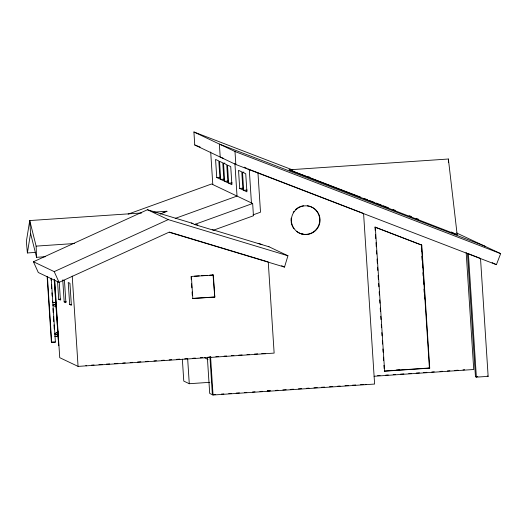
<?xml version="1.0" encoding="UTF-8"?>
<svg xmlns="http://www.w3.org/2000/svg" width="527" height="527" viewBox="0 0 527 527"><rect width="100%" height="100%" fill="white"/><g stroke="black" fill="none" stroke-linecap="round" stroke-linejoin="round"><path stroke-width="0.79" d="M35.533 252.407L27.391 252.96L30.559 233.342L29.736 220.556L141.664 212.967M193.02 223.501L147.448 209.733L33.438 261.748L38.293 272.505L59.07 282.373L169.042 232.203L284.508 267.084L287.94 255.766L268.388 246.478M292.959 170.063L193.916 131.987L194.753 144.984L235.839 164.503L496.401 264.673L500.65 253.632L456.501 232.934M57.983 331.635L54.624 333.914L57.529 332.188M56.244 334.724L57.595 333.808M33.438 261.748L54.215 271.622L168.225 219.607L287.94 255.766M160.201 214.074L166.987 211.248L153.917 212.131M128.16 214.12L211.577 183.982L252.657 203.501L253.447 215.767L213.461 230.213L194.549 224.495L191.446 223.02M175.241 218.402L237.025 196.077L234.923 163.528M194.549 224.495L252.657 203.501M252.98 214.911L260.503 212.197L257.96 172.896M163.08 212.473L166.987 211.248M223.514 163.199L226.755 164.74L227.921 182.816L224.686 181.281L223.514 163.199L224.917 163.106M242.506 172.224L245.74 173.765L246.913 191.841L243.672 190.3L242.506 172.224L243.909 172.131M289.158 169.813L448.378 159.016L457.172 234.765L289.158 169.813L360.685 197.151M216.742 177.507L219.976 179.042L218.81 160.966L215.569 159.424L216.742 177.507L220.253 177.263M220.714 179.391L223.949 180.932L222.783 162.85L219.542 161.315L220.714 179.391L224.225 179.154M224.686 181.281L228.198 181.038M307.768 177.039L309.402 176.927M228.659 183.165L231.893 184.707L230.727 166.624L227.486 165.089L228.659 183.165L232.17 182.928M239.699 188.416L242.94 189.951L241.768 171.874L238.533 170.34L239.699 188.416L243.217 188.179M243.672 190.3L247.183 190.063M27.391 252.96L26.35 241.478L29.736 220.556L36.126 246.122L74.406 243.527M30.559 233.342L36.554 257.314L45.394 256.715M194.331 276.234L199.213 275.898M201.65 275.733L207.342 275.351M209.786 275.18L213.04 274.962L214.792 297.123L213.369 275.12L212.71 274.804M191.288 279.712L191.077 276.451L213.369 275.12M57.535 281.359L58.695 299.296L60.803 299.152M52.456 301.022L52.562 302.669L55.842 302.445M62.759 279.89L64.182 301.899L66.29 301.754M56.132 302.584L52.562 302.669M56.251 304.349L52.97 304.573L54.288 304.461L56.468 305.548M69.669 304.507L71.376 305.317L69.953 283.309L68.24 282.498L69.669 304.507L71.073 304.408M214.463 296.971L192.5 298.46L214.792 297.123M56.277 334.586L57.917 334.474M54.927 334.836L58.207 334.612M56.389 336.351L58.029 336.239M58.319 336.378L54.749 336.463M47.134 276.603L51.382 342.221L55.394 342.102L51.264 278.17M51.382 342.221L55.394 342.102M91.586 365.125L94.05 364.954M98.971 364.625L102.258 364.401M106.362 364.124L109.642 363.9M114.57 363.564L117.85 363.34M122.778 363.004L125.242 362.839M130.162 362.504L132.626 362.339M137.547 362.003L140.834 361.786M145.755 361.45L148.219 361.278M153.963 360.89L156.427 360.725M161.796 360.363L164.253 360.191M169.167 359.862L171.624 359.691M176.545 359.361L179.819 359.137M184.74 358.801L187.197 358.637M192.935 358.248L195.392 358.083M200.313 357.747L202.77 357.583M207.684 357.247L210.965 357.023M215.879 356.693L218.343 356.522M224.08 356.133L226.538 355.969M231.452 355.633L233.909 355.468M238.83 355.139L242.104 354.915M247.025 354.579L249.482 354.414M254.403 354.078L257.677 353.854M261.774 353.577L265.713 353.67M54.742 280.509L59.735 357.688L78.068 366.397L274.139 353.097L268.25 261.959L169.391 232.097M182.355 359.151L183.778 381.1L189.272 383.715L209.766 382.325M388.893 370.56L392.174 370.336M396.278 370.059L399.552 369.835M421.448 244.963L429.4 367.991L384.302 371.048L384.631 371.206L429.729 368.149L421.771 245.121L374.993 227.104L375.204 230.378M377.582 375.672L380.053 375.501M385.797 375.112L388.261 374.947M393.188 374.611L395.652 374.447M400.586 374.111L403.866 373.887M408.794 373.551L411.258 373.386M416.185 373.05L419.472 372.826M423.583 372.549L426.863 372.325M431.791 371.996L434.255 371.825M440.005 371.436L442.469 371.272M447.397 370.936L449.86 370.764M454.788 370.435L458.075 370.211M463.002 369.875L464.643 369.763M374.091 376.265L473.733 369.506L466.164 252.426M267.222 390.909L269.659 390.744M475.459 376.713L476.375 377.148L488.14 376.35L480.519 258.454L467.482 253.355L475.459 376.713L477.811 376.555M215.668 394.473L212.388 394.697L209.93 356.66M221.406 394.084L223.863 393.919M228.784 393.583L231.241 393.419M236.162 393.083L239.442 392.865M244.357 392.529L246.814 392.365M252.552 391.976L255.015 391.805M259.93 391.475L262.393 391.304M267.308 390.975L270.595 390.751M275.502 390.415L277.953 390.25M282.867 389.914L286.141 389.697M290.232 389.42L293.506 389.196M298.414 388.86L301.688 388.643M306.602 388.307L309.053 388.142M313.967 387.806L317.241 387.589M321.332 387.305L324.606 387.088M329.513 386.752L332.787 386.528M337.702 386.199L340.152 386.034M345.066 385.698L348.34 385.474M352.431 385.197L355.705 384.973M360.613 384.644L363.887 384.42M207.388 357.642L209.7 393.419L213.046 395.013L374.611 384.051L363.584 213.501L247.835 168.871M195.385 224.212L197.75 224.93M258.138 243.382L261.959 244.535M212.243 229.627L269.04 246.788M363.762 198.323L367.609 199.792M369.15 200.385L374.532 202.44M376.067 203.027L381.456 205.089M382.991 205.675L388.379 207.73M392.99 209.496L395.296 210.378M409.143 215.668L411.449 216.551M416.066 218.31L418.372 219.192M485.024 246.208L219.37 144.082L220.207 157.072L223.138 158.205M193.916 131.987L234.996 151.512L500.65 253.632M194.753 144.984L200.122 147.046M374.993 227.104L421.771 245.121M451.329 231.992L457.172 234.765M492.139 262.644L496.401 264.673M244.232 167.158L246.392 168.185M281.602 265.7L284.508 267.084M147.448 209.733L168.225 219.607M487.225 375.916L488.14 376.35M429.07 367.833L429.729 368.149M365.527 384.308L366.179 384.624M63.326 280.166L64.472 280.707L65.895 302.715L64.182 301.899M58.695 299.296L60.407 300.107L59.248 282.176M85.842 365.514L86.5 365.824M52.766 305.252L56.396 307.063M204.489 357.523L208.007 359.658M54.215 271.622L59.07 282.373M468.398 253.797L476.375 377.148M421.33 248.085L421.541 251.366M421.857 256.293L422.127 260.391M422.39 264.495L422.601 267.775M422.917 272.696L423.135 275.977M423.451 280.898L423.662 284.178M423.978 289.099L424.195 292.38M424.512 297.3L424.617 298.941M375.323 227.262L384.631 371.206M375.474 234.469L375.738 238.56M376.001 242.644L376.265 246.735M376.528 250.826L376.739 254.1M377.055 259.001L377.325 263.092M377.589 267.182L377.8 270.456M378.116 275.357L378.379 279.448M378.643 283.539L378.854 286.813M379.176 291.721L379.387 294.988M379.703 299.896L379.914 303.17M380.231 308.078L380.441 311.345M380.757 316.253L380.975 319.527M381.291 324.434L381.502 327.702M381.818 332.609L382.029 335.883M382.345 340.791L382.556 344.059M382.879 348.966L383.089 352.24M383.406 357.148L383.616 360.415M383.933 365.323L384.143 368.597M249.278 169.556L251.432 202.921M234.996 151.512L235.839 164.503M210.695 152.013L212.796 184.562M210.576 356.792L213.046 395.013M191.406 276.609L192.829 298.618M191.551 283.789L191.815 287.861M192.078 291.938L192.289 295.199M187.645 358.512L189.272 383.715M72.225 276.082L78.068 366.397M54.419 279.27L58.714 345.705L54.182 279.949M51.027 278.849L51.132 280.496M51.396 284.6L51.659 288.704M51.929 292.814L52.14 296.095M52.944 308.526L53.207 312.616M53.471 316.701L53.787 321.608M53.998 324.882L54.261 328.973M47.43 276.741L51.672 342.359M36.126 246.122L36.554 257.314M448.378 159.016L448.411 162.283M303.137 234.12A14.387 14.334 -64.6 0 1 300.93 233.645M307.327 205.774A14.387 14.334 -64.6 0 1 318.624 225.543A14.387 14.334 -64.6 0 1 296.615 231.419M293.98 228.758A14.387 14.334 -64.6 0 1 291.167 221.88M291.088 221.136A14.387 14.334 -64.6 0 1 291.181 218.125M293.196 212.493A14.387 14.334 -64.6 0 1 294.053 211.255M295.568 209.581A14.387 14.334 -64.6 0 1 296.708 208.606M297.314 208.165A14.387 14.334 -64.6 0 1 303.578 205.767M311.154 233.468A14.387 14.334 -64.6 0 0 314.5 208.784A14.387 14.334 -64.6 0 0 291.51 218.283A14.387 14.334 -64.6 0 0 311.154 233.468"/></g></svg>
